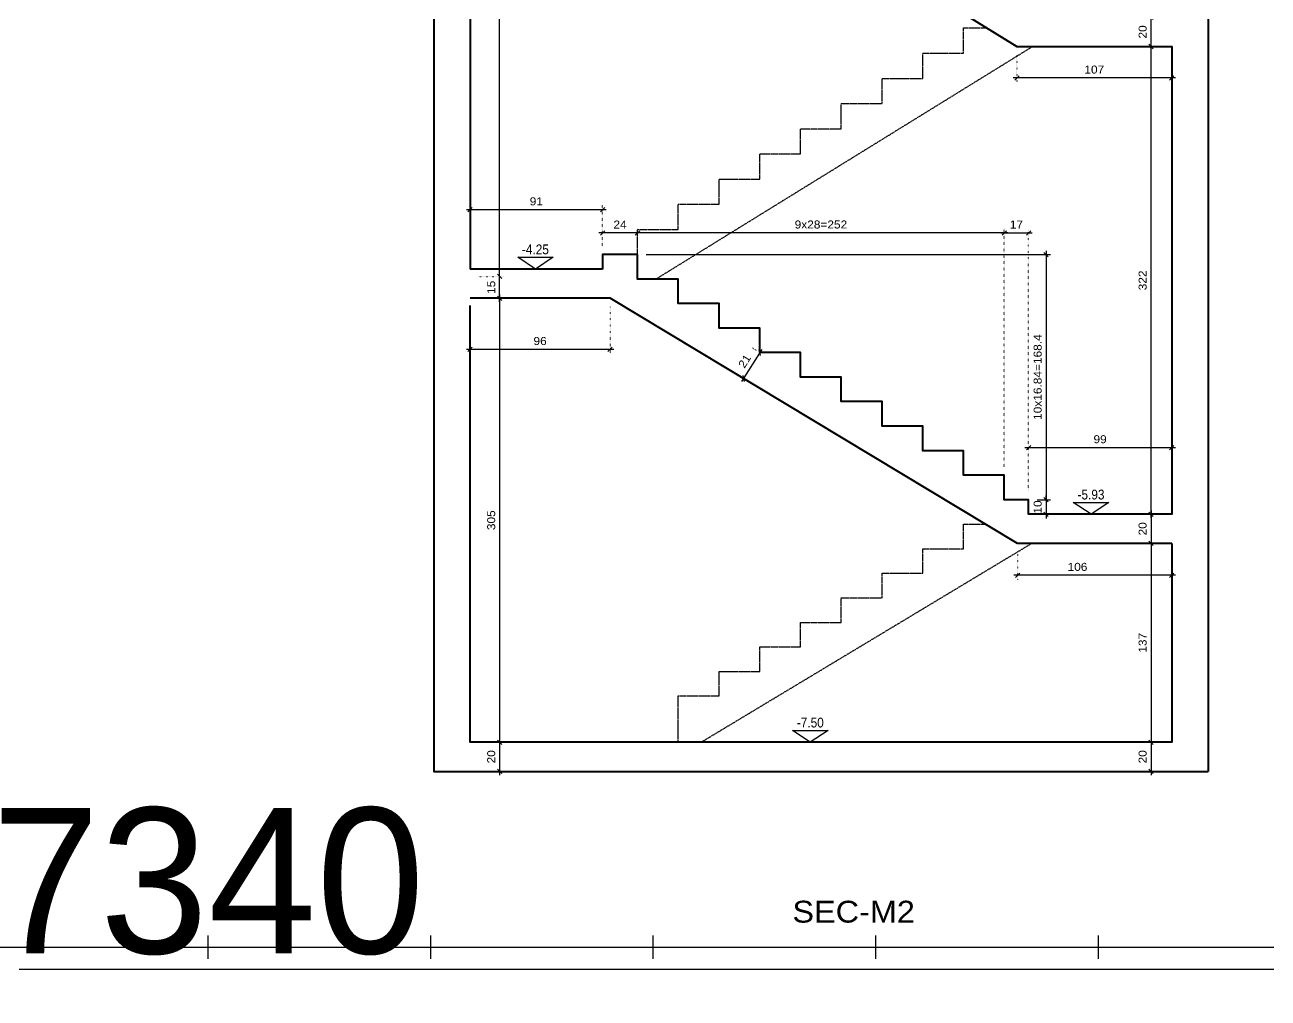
# Model space of a CAD drawing. Header units: centimetres. Extents: x 20560 to 58392, y -11023 to 7736.
# Drawn here: x 54383 to 55237, y -10987 to -10319 of the extents above; entities that cross this region are included whole.
import ezdxf
from ezdxf.enums import TextEntityAlignment as Align

# ---------------------------------------------------------------- set-up
doc = ezdxf.new("R2010")
doc.units = ezdxf.units.CM
doc.header["$LTSCALE"] = 0.5
doc.header["$MEASUREMENT"] = 0
for name, pattern in [('DASHDOT2', [0.5, 0.25, -0.125, 0, -0.125]), ('DOT', [0.25, 0, -0.25]), ('HD', [0.3, 0.2, -0.1])]:
    doc.linetypes.add(name, pattern=pattern)
doc.layers.get('DEFPOINTS').update_dxf_attribs({"color": 1})
for name, color, linetype in [('DIM', 2, 'Continuous'), ('ENG_level', 1, 'DASHDOT2'), ('IRON', 1, 'Continuous'), ('otm-text', 1, 'Continuous'), ('P-lines', 3, 'Continuous')]:
    doc.layers.add(name, color=color, linetype=linetype)
doc.layers.add('l4', color=2, linetype='HD', transparency=0.5)
doc.layers.add('W-Conc', color=3, linetype='Continuous', lineweight=40)
doc.styles.add('AUTechno', font='AUTechno')
doc.styles.add('danmm', font='danmm.shx', dxfattribs={"width": 0.9})
doc.styles.add('hebtxt', font='hebtxt-weld.shx', dxfattribs={"width": 1.11})
doc.styles.add('ROMANS', font='romans')
doc.dimstyles.new('25', dxfattribs={"dimtxt": 5.5, "dimasz": 3, "dimexe": 3, "dimexo": 6, "dimgap": 3, "dimtad": 1, "dimdec": 0, "dimrnd": 0.5, "dimtxsty": 'hebtxt', "dimblk1": 'OBLIQUE', "dimblk2": 'OBLIQUE', "dimsah": 1, "dimcen": 1, "dimdle": 2.5, "dimclre": 9, "dimclrt": 3, "dimazin": 3, "dimtfac": 1, "dimtdec": 0, "dimtix": 1, "dimtmove": 2, "dimatfit": 3, "dimldrblk": 'OBLIQUE'})
doc.dimstyles.get("Standard").update_dxf_attribs({"dimscale": 100, "dimtxt": 2.5, "dimasz": 0.01, "dimexe": 0.2, "dimexo": 1.2, "dimgap": 0.1, "dimtad": 1, "dimdec": 0, "dimrnd": 0.1, "dimtxsty": 'AUTechno', "dimblk": 'AUCircle', "dimcen": 0.2, "dimse1": 1, "dimse2": 1, "dimclrd": 256, "dimclrt": 256, "dimadec": 1, "dimazin": 3, "dimtfac": 1, "dimtdec": 0, "dimtmove": 2, "dimatfit": 3, "dimldrblk": 'AUArrowL', "dimlwd": -1})

# ---------------------------------------------------------------- blocks, each defined once
blk = doc.blocks.new('MF1')
blk.add_lwpolyline([(30, 20), (0, 0), (-30, 20)], close=True)
at = {"style": 'ROMANS'}
blk.add_attdef('0', text='', height=6, dxfattribs=at).set_placement((0, 25), align=Align.CENTER)
blk = doc.blocks.new('_OBLIQUE')
at = {"color": 0, "linetype": 'ByBlock'}
blk.add_line((-0.5, -0.5), (0.5, 0.5), dxfattribs=at)
blk = doc.blocks.new('*D5650')
at = {"layer": 'DEFPOINTS', "color": 0, "ltscale": 5, "transparency": 16777216}
for p in [(55151.69, -10333.43), (55156.72, -10333.43), (55152.89, -10654.73)]:
    blk.add_point(p, dxfattribs=at)
at = {"layer": 'DIM', "color": 0, "lineweight": -2, "ltscale": 5, "transparency": 16777216}
blk.add_line((55156.72, -10657.23), (55156.72, -10330.93), dxfattribs=at)
at = {"layer": 'DIM', "color": 9, "linetype": 'DOT', "lineweight": -2, "ltscale": 5, "transparency": 16777216}
for p, q in [((55157.69, -10333.43), (55159.72, -10333.43)), ((55158.89, -10654.73), (55159.72, -10654.73))]:
    blk.add_line(p, q, dxfattribs=at)
at = {"layer": 'DIM', "color": 0, "lineweight": -2, "ltscale": 5, "transparency": 16777216, "xscale": 3, "yscale": 3, "zscale": 3}
for p, rotation in [((55156.72, -10333.43), 90), ((55156.72, -10654.73), 270)]:
    blk.add_blockref('_OBLIQUE', p, dxfattribs=dict(at, rotation=rotation))
at = {"layer": 'DIM', "color": 3, "ltscale": 5, "transparency": 16777216, "insert": (55150.97, -10494.08), "char_height": 5.5, "attachment_point": 5, "rotation": 90, "style": 'hebtxt'}
blk.add_mtext('\\A1;322', dxfattribs=at)
blk = doc.blocks.new('*D5651')
at = {"layer": 'DEFPOINTS', "color": 0, "ltscale": 5, "transparency": 16777216}
for p in [(55152.05, -10313.43), (55156.72, -10313.43), (55151.69, -10333.43)]:
    blk.add_point(p, dxfattribs=at)
at = {"layer": 'DIM', "color": 0, "lineweight": -2, "ltscale": 5, "transparency": 16777216}
blk.add_line((55156.72, -10335.93), (55156.72, -10310.93), dxfattribs=at)
at = {"layer": 'DIM', "color": 9, "linetype": 'DOT', "lineweight": -2, "ltscale": 5, "transparency": 16777216}
for p, q in [((55158.05, -10313.43), (55159.72, -10313.43)), ((55157.69, -10333.43), (55159.72, -10333.43))]:
    blk.add_line(p, q, dxfattribs=at)
at = {"layer": 'DIM', "color": 0, "lineweight": -2, "ltscale": 5, "transparency": 16777216, "xscale": 3, "yscale": 3, "zscale": 3}
for p, rotation in [((55156.72, -10313.43), 90), ((55156.72, -10333.43), 270)]:
    blk.add_blockref('_OBLIQUE', p, dxfattribs=dict(at, rotation=rotation))
at = {"layer": 'DIM', "color": 3, "ltscale": 5, "transparency": 16777216, "insert": (55150.97, -10323.43), "char_height": 5.5, "attachment_point": 5, "rotation": 90, "style": 'hebtxt'}
blk.add_mtext('\\A1;20', dxfattribs=at)
blk = doc.blocks.new('*D5658')
at = {"layer": 'DEFPOINTS', "color": 0, "ltscale": 5, "transparency": 16777216}
for p in [(55065.07, -10674.73), (55170.93, -10674.73), (55065.07, -10696.66)]:
    blk.add_point(p, dxfattribs=at)
at = {"layer": 'DIM', "color": 9, "linetype": 'DOT', "lineweight": -2, "ltscale": 5, "transparency": 16777216}
for p, q in [((55065.07, -10680.73), (55065.07, -10699.66)), ((55170.93, -10680.73), (55170.93, -10699.66))]:
    blk.add_line(p, q, dxfattribs=at)
at = {"layer": 'DIM', "color": 0, "lineweight": -2, "ltscale": 5, "transparency": 16777216}
blk.add_line((55173.43, -10696.66), (55062.57, -10696.66), dxfattribs=at)
at = {"layer": 'DIM', "color": 0, "lineweight": -2, "ltscale": 5, "transparency": 16777216, "xscale": 3, "yscale": 3, "zscale": 3, "rotation": 180}
blk.add_blockref('_OBLIQUE', (55065.07, -10696.66), dxfattribs=at)
at = {"layer": 'DIM', "color": 0, "lineweight": -2, "ltscale": 5, "transparency": 16777216, "xscale": 3, "yscale": 3, "zscale": 3}
blk.add_blockref('_OBLIQUE', (55170.93, -10696.66), dxfattribs=at)
at = {"layer": 'DIM', "color": 3, "ltscale": 5, "transparency": 16777216, "insert": (55106.2, -10690.91), "char_height": 5.5, "attachment_point": 5, "style": 'hebtxt'}
blk.add_mtext('\\A1;106', dxfattribs=at)
blk = doc.blocks.new('*D5725')
at = {"layer": 'DEFPOINTS', "color": 0, "ltscale": 5, "transparency": 16777216}
for p in [(54688.93, -10511.33), (54785.07, -10506.33, 0), (54688.93, -10541.5)]:
    blk.add_point(p, dxfattribs=at)
at = {"layer": 'DIM', "color": 9, "linetype": 'DOT', "lineweight": -2, "ltscale": 5, "transparency": 16777216}
for p, q in [((54785.07, -10512.33), (54785.07, -10544.5)), ((54688.93, -10517.33), (54688.93, -10544.5))]:
    blk.add_line(p, q, dxfattribs=at)
at = {"layer": 'DIM', "color": 0, "lineweight": -2, "ltscale": 5, "transparency": 16777216}
blk.add_line((54787.57, -10541.5), (54686.43, -10541.5), dxfattribs=at)
at = {"layer": 'DIM', "color": 0, "lineweight": -2, "ltscale": 5, "transparency": 16777216, "xscale": 3, "yscale": 3, "zscale": 3, "rotation": 180}
blk.add_blockref('_OBLIQUE', (54688.93, -10541.5), dxfattribs=at)
at = {"layer": 'DIM', "color": 0, "lineweight": -2, "ltscale": 5, "transparency": 16777216, "xscale": 3, "yscale": 3, "zscale": 3}
blk.add_blockref('_OBLIQUE', (54785.07, -10541.5), dxfattribs=at)
at = {"layer": 'DIM', "color": 3, "ltscale": 5, "transparency": 16777216, "insert": (54737, -10535.75), "char_height": 5.5, "attachment_point": 5, "style": 'hebtxt'}
blk.add_mtext('\\A1;96', dxfattribs=at)
blk = doc.blocks.new('*D5659')
at = {"layer": 'DEFPOINTS', "color": 0, "ltscale": 5, "transparency": 16777216}
for p in [(55064.54, -10333.43), (55170.93, -10333.43), (55064.54, -10355.06)]:
    blk.add_point(p, dxfattribs=at)
at = {"layer": 'DIM', "color": 9, "linetype": 'DOT', "lineweight": -2, "ltscale": 5, "transparency": 16777216}
for p, q in [((55064.54, -10339.43), (55064.54, -10358.06)), ((55170.93, -10339.43), (55170.93, -10358.06))]:
    blk.add_line(p, q, dxfattribs=at)
at = {"layer": 'DIM', "color": 0, "lineweight": -2, "ltscale": 5, "transparency": 16777216}
blk.add_line((55173.43, -10355.06), (55062.04, -10355.06), dxfattribs=at)
at = {"layer": 'DIM', "color": 0, "lineweight": -2, "ltscale": 5, "transparency": 16777216, "xscale": 3, "yscale": 3, "zscale": 3, "rotation": 180}
blk.add_blockref('_OBLIQUE', (55064.54, -10355.06), dxfattribs=at)
at = {"layer": 'DIM', "color": 0, "lineweight": -2, "ltscale": 5, "transparency": 16777216, "xscale": 3, "yscale": 3, "zscale": 3}
blk.add_blockref('_OBLIQUE', (55170.93, -10355.06), dxfattribs=at)
at = {"layer": 'DIM', "color": 3, "ltscale": 5, "transparency": 16777216, "insert": (55117.74, -10349.31), "char_height": 5.5, "attachment_point": 5, "style": 'hebtxt'}
blk.add_mtext('\\A1;107', dxfattribs=at)
blk = doc.blocks.new('*D5671')
at = {"layer": 'DEFPOINTS', "color": 0, "ltscale": 5, "transparency": 16777216}
for p in [(54803.93, -10461.48), (54803.93, -10476.33), (55055.93, -10627.89)]:
    blk.add_point(p, dxfattribs=at)
at = {"layer": 'DIM', "color": 0, "lineweight": -2, "ltscale": 5, "transparency": 16777216}
blk.add_line((55058.43, -10461.48), (54801.43, -10461.48), dxfattribs=at)
at = {"layer": 'DIM', "color": 9, "linetype": 'DOT', "lineweight": -2, "ltscale": 5, "transparency": 16777216}
for p, q in [((54803.93, -10470.33), (54803.93, -10458.48)), ((55055.93, -10621.89), (55055.93, -10458.48))]:
    blk.add_line(p, q, dxfattribs=at)
at = {"layer": 'DIM', "color": 0, "lineweight": -2, "ltscale": 5, "transparency": 16777216, "xscale": 3, "yscale": 3, "zscale": 3, "rotation": 180}
blk.add_blockref('_OBLIQUE', (54803.93, -10461.48), dxfattribs=at)
at = {"layer": 'DIM', "color": 0, "lineweight": -2, "ltscale": 5, "transparency": 16777216, "xscale": 3, "yscale": 3, "zscale": 3}
blk.add_blockref('_OBLIQUE', (55055.93, -10461.48), dxfattribs=at)
at = {"layer": 'DIM', "color": 3, "ltscale": 5, "transparency": 16777216, "insert": (54929.93, -10455.73), "char_height": 5.5, "attachment_point": 5, "style": 'hebtxt'}
blk.add_mtext('\\A1;9x28=252', dxfattribs=at)
blk = doc.blocks.new('*D5672')
at = {"layer": 'DEFPOINTS', "color": 0, "ltscale": 5, "transparency": 16777216}
for p in [(55072.56, -10461.48), (55055.93, -10627.89), (55072.56, -10644.73)]:
    blk.add_point(p, dxfattribs=at)
at = {"layer": 'DIM', "color": 0, "lineweight": -2, "ltscale": 5, "transparency": 16777216}
blk.add_line((55053.43, -10461.48), (55075.06, -10461.48), dxfattribs=at)
at = {"layer": 'DIM', "color": 9, "linetype": 'DOT', "lineweight": -2, "ltscale": 5, "transparency": 16777216}
for p, q in [((55055.93, -10621.89), (55055.93, -10458.48)), ((55072.56, -10638.73), (55072.56, -10458.48))]:
    blk.add_line(p, q, dxfattribs=at)
at = {"layer": 'DIM', "color": 0, "lineweight": -2, "ltscale": 5, "transparency": 16777216, "xscale": 3, "yscale": 3, "zscale": 3, "rotation": 180}
blk.add_blockref('_OBLIQUE', (55055.93, -10461.48), dxfattribs=at)
at = {"layer": 'DIM', "color": 0, "lineweight": -2, "ltscale": 5, "transparency": 16777216, "xscale": 3, "yscale": 3, "zscale": 3}
blk.add_blockref('_OBLIQUE', (55072.56, -10461.48), dxfattribs=at)
at = {"layer": 'DIM', "color": 3, "ltscale": 5, "transparency": 16777216, "insert": (55064.24, -10455.73), "char_height": 5.5, "attachment_point": 5, "style": 'hebtxt'}
blk.add_mtext('\\A1;17', dxfattribs=at)
blk = doc.blocks.new('*D5673')
at = {"layer": 'DEFPOINTS', "color": 0, "ltscale": 5, "transparency": 16777216}
for p in [(54779.93, -10461.48), (54779.93, -10476.33, 0), (54803.93, -10476.33)]:
    blk.add_point(p, dxfattribs=at)
at = {"layer": 'DIM', "color": 0, "lineweight": -2, "ltscale": 5, "transparency": 16777216}
blk.add_line((54806.43, -10461.48), (54777.43, -10461.48), dxfattribs=at)
at = {"layer": 'DIM', "color": 9, "linetype": 'DOT', "lineweight": -2, "ltscale": 5, "transparency": 16777216}
for p, q in [((54779.93, -10470.33), (54779.93, -10458.48)), ((54803.93, -10470.33), (54803.93, -10458.48))]:
    blk.add_line(p, q, dxfattribs=at)
at = {"layer": 'DIM', "color": 0, "lineweight": -2, "ltscale": 5, "transparency": 16777216, "xscale": 3, "yscale": 3, "zscale": 3, "rotation": 180}
blk.add_blockref('_OBLIQUE', (54779.93, -10461.48), dxfattribs=at)
at = {"layer": 'DIM', "color": 0, "lineweight": -2, "ltscale": 5, "transparency": 16777216, "xscale": 3, "yscale": 3, "zscale": 3}
blk.add_blockref('_OBLIQUE', (54803.93, -10461.48), dxfattribs=at)
at = {"layer": 'DIM', "color": 3, "ltscale": 5, "transparency": 16777216, "insert": (54791.93, -10455.73), "char_height": 5.5, "attachment_point": 5, "style": 'hebtxt'}
blk.add_mtext('\\A1;24', dxfattribs=at)
blk = doc.blocks.new('*D5674')
at = {"layer": 'DEFPOINTS', "color": 0, "ltscale": 5, "transparency": 16777216}
for p in [(54803.93, -10476.33, 0), (55072.56, -10644.73), (55084.6, -10644.73)]:
    blk.add_point(p, dxfattribs=at)
at = {"layer": 'DIM', "color": 9, "lineweight": -2, "ltscale": 5, "transparency": 16777216}
for p, q in [((54809.93, -10476.33), (55087.6, -10476.33)), ((55078.56, -10644.73), (55087.6, -10644.73))]:
    blk.add_line(p, q, dxfattribs=at)
at = {"layer": 'DIM', "color": 0, "lineweight": -2, "ltscale": 5, "transparency": 16777216}
blk.add_line((55084.6, -10473.83), (55084.6, -10647.23), dxfattribs=at)
at = {"layer": 'DIM', "color": 0, "lineweight": -2, "ltscale": 5, "transparency": 16777216, "xscale": 3, "yscale": 3, "zscale": 3}
for p, rotation in [((55084.6, -10476.33), 90), ((55084.6, -10644.73), 270)]:
    blk.add_blockref('_OBLIQUE', p, dxfattribs=dict(at, rotation=rotation))
at = {"layer": 'DIM', "color": 3, "ltscale": 5, "transparency": 16777216, "insert": (55078.85, -10560.53), "char_height": 5.5, "attachment_point": 5, "rotation": 90, "style": 'hebtxt'}
blk.add_mtext('\\A1;10x16.84=168.4', dxfattribs=at)
blk = doc.blocks.new('*D5675')
at = {"layer": 'DEFPOINTS', "color": 0, "ltscale": 5, "transparency": 16777216}
for p in [(55072.56, -10644.73), (55072.56, -10654.73), (55084.6, -10654.73)]:
    blk.add_point(p, dxfattribs=at)
at = {"layer": 'DIM', "color": 0, "lineweight": -2, "ltscale": 5, "transparency": 16777216}
for p, q in [((55084.6, -10644.73), (55084.6, -10641.73)), ((55084.6, -10644.73), (55084.6, -10654.73)), ((55084.6, -10654.73), (55084.6, -10657.73))]:
    blk.add_line(p, q, dxfattribs=at)
at = {"layer": 'DIM', "color": 9, "linetype": 'DOT', "lineweight": -2, "ltscale": 5, "transparency": 16777216}
for p, q in [((55078.56, -10644.73), (55087.6, -10644.73)), ((55078.56, -10654.73), (55087.6, -10654.73))]:
    blk.add_line(p, q, dxfattribs=at)
at = {"layer": 'DIM', "color": 0, "lineweight": -2, "ltscale": 5, "transparency": 16777216, "xscale": 3, "yscale": 3, "zscale": 3}
for p, rotation in [((55084.6, -10644.73), 270), ((55084.6, -10654.73), 90)]:
    blk.add_blockref('_OBLIQUE', p, dxfattribs=dict(at, rotation=rotation))
at = {"layer": 'DIM', "color": 3, "ltscale": 5, "transparency": 16777216, "insert": (55078.85, -10649.73), "char_height": 5.5, "attachment_point": 5, "rotation": 90, "style": 'hebtxt'}
blk.add_mtext('\\A1;10', dxfattribs=at)
blk = doc.blocks.new('*D5730')
at = {"layer": 'DEFPOINTS', "color": 0, "ltscale": 5, "transparency": 16777216}
for p in [(54688.93, -10491.33, 0), (54709.2, -10491.33), (54688.93, -10506.33, 0)]:
    blk.add_point(p, dxfattribs=at)
at = {"layer": 'DIM', "color": 9, "linetype": 'DOT', "lineweight": -2, "ltscale": 5, "transparency": 16777216}
for p, q in [((54694.93, -10491.33), (54712.2, -10491.33)), ((54694.93, -10506.33), (54712.2, -10506.33))]:
    blk.add_line(p, q, dxfattribs=at)
at = {"layer": 'DIM', "color": 0, "lineweight": -2, "ltscale": 5, "transparency": 16777216}
blk.add_line((54709.2, -10508.83), (54709.2, -10488.83), dxfattribs=at)
at = {"layer": 'DIM', "color": 0, "lineweight": -2, "ltscale": 5, "transparency": 16777216, "xscale": 3, "yscale": 3, "zscale": 3}
for p, rotation in [((54709.2, -10491.33), 90), ((54709.2, -10506.33), 270)]:
    blk.add_blockref('_OBLIQUE', p, dxfattribs=dict(at, rotation=rotation))
at = {"layer": 'DIM', "color": 3, "ltscale": 5, "transparency": 16777216, "insert": (54703.45, -10498.83), "char_height": 5.5, "attachment_point": 5, "rotation": 90, "style": 'hebtxt'}
blk.add_mtext('\\A1;15', dxfattribs=at)
blk = doc.blocks.new('*D5740')
at = {"layer": 'DEFPOINTS', "color": 0, "ltscale": 5, "transparency": 16777216}
for p in [(55152.89, -10654.73), (55152.01, -10674.73, 0), (55156.72, -10674.73)]:
    blk.add_point(p, dxfattribs=at)
at = {"layer": 'DIM', "color": 0, "lineweight": -2, "ltscale": 5, "transparency": 16777216}
blk.add_line((55156.72, -10652.23), (55156.72, -10677.23), dxfattribs=at)
at = {"layer": 'DIM', "color": 9, "linetype": 'DOT', "lineweight": -2, "ltscale": 5, "transparency": 16777216}
for p, q in [((55158.89, -10654.73), (55159.72, -10654.73)), ((55158.01, -10674.73), (55159.72, -10674.73))]:
    blk.add_line(p, q, dxfattribs=at)
at = {"layer": 'DIM', "color": 0, "lineweight": -2, "ltscale": 5, "transparency": 16777216, "xscale": 3, "yscale": 3, "zscale": 3}
for p, rotation in [((55156.72, -10654.73), 90), ((55156.72, -10674.73), 270)]:
    blk.add_blockref('_OBLIQUE', p, dxfattribs=dict(at, rotation=rotation))
at = {"layer": 'DIM', "color": 3, "ltscale": 5, "transparency": 16777216, "insert": (55150.97, -10664.73), "char_height": 5.5, "attachment_point": 5, "rotation": 90, "style": 'hebtxt'}
blk.add_mtext('\\A1;20', dxfattribs=at)
blk = doc.blocks.new('*D5741')
at = {"layer": 'DEFPOINTS', "color": 0, "ltscale": 5, "transparency": 16777216}
for p in [(55152.01, -10674.73, 0), (55122.76, -10811.33), (55156.72, -10811.33)]:
    blk.add_point(p, dxfattribs=at)
at = {"layer": 'DIM', "color": 0, "lineweight": -2, "ltscale": 5, "transparency": 16777216}
blk.add_line((55156.72, -10672.23), (55156.72, -10813.83), dxfattribs=at)
at = {"layer": 'DIM', "color": 9, "linetype": 'DOT', "lineweight": -2, "ltscale": 5, "transparency": 16777216}
for p, q in [((55158.01, -10674.73), (55159.72, -10674.73)), ((55128.76, -10811.33), (55159.72, -10811.33))]:
    blk.add_line(p, q, dxfattribs=at)
at = {"layer": 'DIM', "color": 0, "lineweight": -2, "ltscale": 5, "transparency": 16777216, "xscale": 3, "yscale": 3, "zscale": 3}
for p, rotation in [((55156.72, -10674.73), 90), ((55156.72, -10811.33), 270)]:
    blk.add_blockref('_OBLIQUE', p, dxfattribs=dict(at, rotation=rotation))
at = {"layer": 'DIM', "color": 3, "ltscale": 5, "transparency": 16777216, "insert": (55150.97, -10743.03), "char_height": 5.5, "attachment_point": 5, "rotation": 90, "style": 'hebtxt'}
blk.add_mtext('\\A1;137', dxfattribs=at)
blk = doc.blocks.new('*D5742')
at = {"layer": 'DEFPOINTS', "color": 0, "ltscale": 5, "transparency": 16777216}
for p in [(55122.76, -10811.33), (55124.3, -10831.33), (55156.72, -10831.33)]:
    blk.add_point(p, dxfattribs=at)
at = {"layer": 'DIM', "color": 9, "linetype": 'DOT', "lineweight": -2, "ltscale": 5, "transparency": 16777216}
for p, q in [((55128.76, -10811.33), (55159.72, -10811.33)), ((55130.3, -10831.33), (55159.72, -10831.33))]:
    blk.add_line(p, q, dxfattribs=at)
at = {"layer": 'DIM', "color": 0, "lineweight": -2, "ltscale": 5, "transparency": 16777216}
blk.add_line((55156.72, -10808.83), (55156.72, -10833.83), dxfattribs=at)
at = {"layer": 'DIM', "color": 0, "lineweight": -2, "ltscale": 5, "transparency": 16777216, "xscale": 3, "yscale": 3, "zscale": 3}
for p, rotation in [((55156.72, -10811.33), 90), ((55156.72, -10831.33), 270)]:
    blk.add_blockref('_OBLIQUE', p, dxfattribs=dict(at, rotation=rotation))
at = {"layer": 'DIM', "color": 3, "ltscale": 5, "transparency": 16777216, "insert": (55150.97, -10821.33), "char_height": 5.5, "attachment_point": 5, "rotation": 90, "style": 'hebtxt'}
blk.add_mtext('\\A1;20', dxfattribs=at)
blk = doc.blocks.new('*D5743')
at = {"layer": 'DEFPOINTS', "color": 0, "ltscale": 5, "transparency": 16777216}
for p in [(54688.93, -10506.33, 0), (54688.93, -10811.33), (54709.2, -10811.33)]:
    blk.add_point(p, dxfattribs=at)
at = {"layer": 'DIM', "color": 0, "lineweight": -2, "ltscale": 5, "transparency": 16777216}
blk.add_line((54709.2, -10503.83), (54709.2, -10813.83), dxfattribs=at)
at = {"layer": 'DIM', "color": 9, "linetype": 'DOT', "lineweight": -2, "ltscale": 5, "transparency": 16777216}
for p, q in [((54694.93, -10506.33), (54712.2, -10506.33)), ((54694.93, -10811.33), (54712.2, -10811.33))]:
    blk.add_line(p, q, dxfattribs=at)
at = {"layer": 'DIM', "color": 0, "lineweight": -2, "ltscale": 5, "transparency": 16777216, "xscale": 3, "yscale": 3, "zscale": 3}
for p, rotation in [((54709.2, -10506.33), 90), ((54709.2, -10811.33), 270)]:
    blk.add_blockref('_OBLIQUE', p, dxfattribs=dict(at, rotation=rotation))
at = {"layer": 'DIM', "color": 3, "ltscale": 5, "transparency": 16777216, "insert": (54703.45, -10658.83), "char_height": 5.5, "attachment_point": 5, "rotation": 90, "style": 'hebtxt'}
blk.add_mtext('\\A1;305', dxfattribs=at)
blk = doc.blocks.new('*D5744')
at = {"layer": 'DEFPOINTS', "color": 0, "ltscale": 5, "transparency": 16777216}
for p in [(54688.93, -10811.33), (54702.7, -10831.33), (54709.2, -10831.33)]:
    blk.add_point(p, dxfattribs=at)
at = {"layer": 'DIM', "color": 9, "linetype": 'DOT', "lineweight": -2, "ltscale": 5, "transparency": 16777216}
for p, q in [((54694.93, -10811.33), (54712.2, -10811.33)), ((54708.7, -10831.33), (54712.2, -10831.33))]:
    blk.add_line(p, q, dxfattribs=at)
at = {"layer": 'DIM', "color": 0, "lineweight": -2, "ltscale": 5, "transparency": 16777216}
blk.add_line((54709.2, -10808.83), (54709.2, -10833.83), dxfattribs=at)
at = {"layer": 'DIM', "color": 0, "lineweight": -2, "ltscale": 5, "transparency": 16777216, "xscale": 3, "yscale": 3, "zscale": 3}
for p, rotation in [((54709.2, -10811.33), 90), ((54709.2, -10831.33), 270)]:
    blk.add_blockref('_OBLIQUE', p, dxfattribs=dict(at, rotation=rotation))
at = {"layer": 'DIM', "color": 3, "ltscale": 5, "transparency": 16777216, "insert": (54703.45, -10821.33), "char_height": 5.5, "attachment_point": 5, "rotation": 90, "style": 'hebtxt'}
blk.add_mtext('\\A1;20', dxfattribs=at)
blk = doc.blocks.new('*D5747')
at = {"layer": 'DEFPOINTS', "color": 0, "ltscale": 5, "transparency": 16777216}
for p in [(54688.93, -10121.33, 0), (54709.2, -10121.33), (54688.93, -10491.33, 0)]:
    blk.add_point(p, dxfattribs=at)
at = {"layer": 'DIM', "color": 9, "linetype": 'DOT', "lineweight": -2, "ltscale": 5, "transparency": 16777216}
for p, q in [((54694.93, -10121.33), (54712.2, -10121.33)), ((54694.93, -10491.33), (54712.2, -10491.33))]:
    blk.add_line(p, q, dxfattribs=at)
at = {"layer": 'DIM', "color": 0, "lineweight": -2, "ltscale": 5, "transparency": 16777216}
blk.add_line((54709.2, -10493.83), (54709.2, -10118.83), dxfattribs=at)
at = {"layer": 'DIM', "color": 0, "lineweight": -2, "ltscale": 5, "transparency": 16777216, "xscale": 3, "yscale": 3, "zscale": 3}
for p, rotation in [((54709.2, -10121.33), 90), ((54709.2, -10491.33), 270)]:
    blk.add_blockref('_OBLIQUE', p, dxfattribs=dict(at, rotation=rotation))
at = {"layer": 'DIM', "color": 3, "ltscale": 5, "transparency": 16777216, "insert": (54703.45, -10306.33), "char_height": 5.5, "attachment_point": 5, "rotation": 90, "style": 'hebtxt'}
blk.add_mtext('\\A1;370', dxfattribs=at)
blk = doc.blocks.new('*D5751')
at = {"layer": 'DEFPOINTS', "color": 0, "ltscale": 5, "transparency": 16777216}
for p in [(55170.93, -10608.98), (55072.56, -10644.73, 0), (55170.93, -10644.73, 0)]:
    blk.add_point(p, dxfattribs=at)
at = {"layer": 'DIM', "color": 9, "linetype": 'DOT', "lineweight": -2, "ltscale": 5, "transparency": 16777216}
for p, q in [((55072.56, -10638.73), (55072.56, -10605.98)), ((55170.93, -10638.73), (55170.93, -10605.98))]:
    blk.add_line(p, q, dxfattribs=at)
at = {"layer": 'DIM', "color": 0, "lineweight": -2, "ltscale": 5, "transparency": 16777216}
blk.add_line((55070.06, -10608.98), (55173.43, -10608.98), dxfattribs=at)
at = {"layer": 'DIM', "color": 0, "lineweight": -2, "ltscale": 5, "transparency": 16777216, "xscale": 3, "yscale": 3, "zscale": 3, "rotation": 180}
blk.add_blockref('_OBLIQUE', (55072.56, -10608.98), dxfattribs=at)
at = {"layer": 'DIM', "color": 0, "lineweight": -2, "ltscale": 5, "transparency": 16777216, "xscale": 3, "yscale": 3, "zscale": 3}
blk.add_blockref('_OBLIQUE', (55170.93, -10608.98), dxfattribs=at)
at = {"layer": 'DIM', "color": 3, "ltscale": 5, "transparency": 16777216, "insert": (55121.74, -10603.23), "char_height": 5.5, "attachment_point": 5, "style": 'hebtxt'}
blk.add_mtext('\\A1;99', dxfattribs=at)
blk = doc.blocks.new('*D5753')
at = {"layer": 'DEFPOINTS', "color": 0, "ltscale": 5, "transparency": 16777216}
for p in [(54688.93, -10445.59), (54688.93, -10458.83, 0), (54779.93, -10476.33, 0)]:
    blk.add_point(p, dxfattribs=at)
at = {"layer": 'DIM', "color": 0, "lineweight": -2, "ltscale": 5, "transparency": 16777216}
blk.add_line((54782.43, -10445.59), (54686.43, -10445.59), dxfattribs=at)
at = {"layer": 'DIM', "color": 9, "linetype": 'DOT', "lineweight": -2, "ltscale": 5, "transparency": 16777216}
for p, q in [((54688.93, -10452.83), (54688.93, -10442.59)), ((54779.93, -10470.33), (54779.93, -10442.59))]:
    blk.add_line(p, q, dxfattribs=at)
at = {"layer": 'DIM', "color": 0, "lineweight": -2, "ltscale": 5, "transparency": 16777216, "xscale": 3, "yscale": 3, "zscale": 3, "rotation": 180}
blk.add_blockref('_OBLIQUE', (54688.93, -10445.59), dxfattribs=at)
at = {"layer": 'DIM', "color": 0, "lineweight": -2, "ltscale": 5, "transparency": 16777216, "xscale": 3, "yscale": 3, "zscale": 3}
blk.add_blockref('_OBLIQUE', (54779.93, -10445.59), dxfattribs=at)
at = {"layer": 'DIM', "color": 3, "ltscale": 5, "transparency": 16777216, "insert": (54734.43, -10439.84), "char_height": 5.5, "attachment_point": 5, "style": 'hebtxt'}
blk.add_mtext('\\A1;91', dxfattribs=at)
blk = doc.blocks.new('*D5723')
at = {"layer": 'DEFPOINTS', "color": 0, "ltscale": 5, "transparency": 16777216}
for p in [(54887.93, -10543.69, 0.01), (54876.8, -10561.5, 0.01), (54876.8, -10561.5)]:
    blk.add_point(p, dxfattribs=at)
at = {"layer": 'DIM', "color": 0, "lineweight": -2, "ltscale": 5, "transparency": 16777216}
blk.add_line((54889.25, -10541.57), (54875.47, -10563.62), dxfattribs=at)
at = {"layer": 'DIM', "color": 9, "linetype": 'DOT', "lineweight": -2, "ltscale": 5, "transparency": 16777216}
for p, q in [((54882.84, -10540.51), (54885.39, -10542.1)), ((54871.71, -10558.32), (54874.26, -10559.91))]:
    blk.add_line(p, q, dxfattribs=at)
at = {"layer": 'DIM', "color": 0, "lineweight": -2, "ltscale": 5, "transparency": 16777216, "xscale": 3, "yscale": 3, "zscale": 3}
for p, rotation in [((54887.93, -10543.69), 57.99461679191489), ((54876.8, -10561.5), 237.9946167919149)]:
    blk.add_blockref('_OBLIQUE', p, dxfattribs=dict(at, rotation=rotation))
at = {"layer": 'DIM', "color": 3, "ltscale": 5, "transparency": 16777216, "insert": (54877.49, -10549.55), "char_height": 5.5, "attachment_point": 5, "rotation": 57.99462, "style": 'hebtxt'}
blk.add_mtext('\\A1;21', dxfattribs=at)
blk = doc.blocks.new('AUCircle')
blk.add_line((0, -20), (0, 20))
blk.add_circle((0, 0), 4)
blk = doc.blocks.new('*D1')
blk.add_line((50839.71, -10967.09), (58178.12, -10967.09))
at = {"layer": 'Defpoints'}
for p in [(50838.71, -10927.09), (58179.12, -10927.09), (50838.71, -10967.09)]:
    blk.add_point(p, dxfattribs=at)
at = {"layer": 'DIM', "rotation": 180}
blk.add_blockref('AUCircle', (50838.71, -10967.09), dxfattribs=at)
at = {"layer": 'DIM'}
blk.add_blockref('AUCircle', (58179.12, -10967.09), dxfattribs=at)
at = {"layer": 'DIM', "insert": (54508.92, -10907.09), "char_height": 100, "attachment_point": 5, "style": 'AUTechno'}
blk.add_mtext('7340', dxfattribs=at)
blk = doc.blocks.new('AUArrowL')
blk.add_lwpolyline([(0, 0, 6, 0, 0), (15, 0, 0, 0, 0)], format="xyseb")

msp = doc.modelspace()

# ---------------------------------------------------------------- linework, layer by layer
at = {"layer": 'IRON', "color": 1}
for p, q in [((54508.917, -10960.089), (54508.917, -10944.089)), ((54661.842, -10960.089), (54661.842, -10944.089)), ((54814.767, -10960.089), (54814.767, -10944.089)), ((54967.692, -10960.089), (54967.692, -10944.089)), ((55120.618, -10960.089), (55120.618, -10944.089)), ((50838.709, -10952.089), (58179.124, -10952.089))]:
    msp.add_line(p, q, dxfattribs=at)
at = {"layer": 'l4', "ltscale": 5}
for p, q in [((54816.628, -10493.173, 0.009), (55075.316, -10333.433, 0.009)), ((55074.86, -10674.733, 0.009), (54847.734, -10811.333, 0.009))]:
    msp.add_line(p, q, dxfattribs=at)
at = {"layer": 'l4', "ltscale": 5, "elevation": 0.009}
for points in [[(54803.93, -10476.333), (54803.93, -10459.043), (54831.93, -10459.043), (54831.93, -10441.753), (54859.93, -10441.753), (54859.93, -10424.463), (54887.93, -10424.463), (54887.93, -10407.173), (54915.93, -10407.173), (54915.93, -10389.883), (54943.93, -10389.883), (54943.93, -10372.593), (54971.93, -10372.593), (54971.93, -10355.303), (54999.93, -10355.303), (54999.93, -10338.013), (55027.93, -10338.013), (55027.93, -10320.723), (55043.96, -10320.723)], [(54831.93, -10811.333), (54831.93, -10779.493), (54859.93, -10779.493), (54859.93, -10762.653), (54887.93, -10762.653), (54887.93, -10745.813), (54915.93, -10745.813), (54915.93, -10728.973), (54943.93, -10728.973), (54943.93, -10712.133), (54971.93, -10712.133), (54971.93, -10695.293), (54999.93, -10695.293), (54999.93, -10678.453), (55027.93, -10678.453), (55027.93, -10661.613), (55043.251, -10661.613)]]:
    msp.add_lwpolyline(points, dxfattribs=at)
at = {"layer": 'W-Conc'}
for p, q in [((54688.93, -10121.333, 0.009), (54688.93, -10486.333, 0.01)), ((54779.93, -10486.333, 0.009), (54688.93, -10486.333, 0.01)), ((54785.066, -10506.333, 0.01), (54688.93, -10506.333, 0.01)), ((55065.066, -10674.733, 0.009), (54785.066, -10506.333, 0.01)), ((55170.93, -10674.733, 0.009), (55065.066, -10674.733, 0.009))]:
    msp.add_line(p, q, dxfattribs=at)
at = {"layer": 'W-Conc', "elevation": 0.009}
for points in [[(55195.93, -8991.754), (55195.93, -9061.333), (55195.93, -9361.333), (55195.93, -10831.333)], [(54663.93, -10121.333), (54663.93, -10831.333), (55195.93, -10831.333)], [(54721.062, -10121.333), (55064.543, -10333.433), (55170.93, -10333.433), (55170.93, -10654.733), (55072.557, -10654.733), (55072.557, -10644.733), (55055.93, -10644.733), (55055.93, -10627.893), (55027.93, -10627.893), (55027.93, -10611.053), (54999.93, -10611.053), (54999.93, -10594.213), (54971.93, -10594.213), (54971.93, -10577.373), (54943.93, -10577.373), (54943.93, -10560.533), (54915.93, -10560.533), (54915.93, -10543.693), (54887.93, -10543.693), (54887.93, -10526.853), (54859.93, -10526.853), (54859.93, -10510.013), (54831.93, -10510.013), (54831.93, -10493.173), (54803.93, -10493.173), (54803.93, -10476.333)], [(54803.93, -10476.333), (54779.93, -10476.333), (54779.93, -10486.333)], [(55170.93, -10674.733), (55170.93, -10811.333), (54688.93, -10811.333), (54688.93, -10511.333)]]:
    msp.add_lwpolyline(points, dxfattribs=at)

# ---------------------------------------------------------------- block references
at = {"layer": 'P-lines', "color": 3}
ref = msp.add_blockref('MF1', (54733.798, -10486.333, 0.009), dxfattribs=dict(at, xscale=0.4065600000089035, yscale=0.4065600000089035, zscale=0.4065600000089035))
ref.add_attrib('-3.25', '-4.25', dxfattribs={"layer": 'otm-text', "height": 6.75, "style": 'danmm', "width": 0.9}).set_placement((54733.798, -10476.169, 0.009), align=Align.CENTER)
ref = msp.add_blockref('MF1', (55115.488, -10654.733, 0.009), dxfattribs=dict(at, xscale=0.4065600000089035, yscale=0.4065600000089035, zscale=0.4065600000089035))
ref.add_attrib('-3.25', '-5.93', dxfattribs={"layer": 'otm-text', "height": 6.75, "style": 'danmm', "width": 0.9}).set_placement((55115.488, -10644.569, 0.009), align=Align.CENTER)
ref = msp.add_blockref('MF1', (54922.635, -10811.333, 0.009), dxfattribs=dict(at, xscale=0.4065600000089035, yscale=0.4065600000089035, zscale=0.4065600000089035))
ref.add_attrib('-3.25', '-7.50', dxfattribs={"layer": 'otm-text', "height": 6.75, "style": 'danmm', "width": 0.9}).set_placement((54922.635, -10801.169, 0.009), align=Align.CENTER)

# ---------------------------------------------------------------- texts
at = {"layer": 'ENG_level', "color": 7, "style": 'hebtxt', "width": 1.11}
msp.add_text('SEC-M2', height=15, rotation=0.000001, dxfattribs=at).set_placement((54994.483, -10935.207, 0.009), align=Align.RIGHT)

# ---------------------------------------------------------------- dimensions: what is measured, and where the dimension line sits
at = {"layer": 'DIM', "ltscale": 5}
for base, p1, p2, angle, picture, middle in [((54709.203, -10121.333, 0.009), (54688.93, -10491.333, 0.01), (54688.93, -10121.333, 0.009), 90, '*D5747', (54703.453, -10306.333, 0.009)), ((55156.716, -10313.433, 0.009), (55151.689, -10333.433, 0.009), (55152.047, -10313.433, 0.009), 90, '*D5651', (55150.966, -10323.433, 0.009)), ((55064.543, -10355.058, 0.009), (55170.93, -10333.433, 0.009), (55064.543, -10333.433, 0.009), 180, '*D5659', (55117.736, -10349.308, 0.009)), ((55156.716, -10333.433, 0.009), (55152.892, -10654.733, 0.009), (55151.689, -10333.433, 0.009), 90, '*D5650', (55150.966, -10494.083, 0.009)), ((54688.93, -10445.591, 0.009), (54779.93, -10476.333, 0.009), (54688.93, -10458.826, 0.01), 180, '*D5753', (54734.43, -10439.841, 0.009)), ((54779.93, -10461.482, 0.009), (54803.93, -10476.333, 0.009), (54779.93, -10476.333, 0.009), 180, '*D5673', (54791.93, -10455.732, 0.009)), ((55072.557, -10461.482, 0.009), (55055.93, -10627.893, 0.009), (55072.557, -10644.733, 0.009), 180, '*D5672', (55064.243, -10455.732, 0.009)), ((54709.203, -10491.333, 0.009), (54688.93, -10506.333, 0.01), (54688.93, -10491.333, 0.01), 90, '*D5730', (54703.453, -10498.833, 0.009)), ((54709.203, -10811.333, 0.009), (54688.93, -10506.333, 0.01), (54688.93, -10811.333, 0.009), 90, '*D5743', (54703.453, -10658.833, 0.009)), ((54688.93, -10541.497, 0.009), (54785.066, -10506.333, 0.01), (54688.93, -10511.333, 0.009), 180, '*D5725', (54736.998, -10535.747, 0.009)), ((55170.93, -10608.979, 0.009), (55072.557, -10644.733, 0.009), (55170.93, -10644.733, 0.009), 180, '*D5751', (55121.743, -10603.229, 0.009)), ((55084.598, -10654.733, 0.009), (55072.557, -10644.733, 0.009), (55072.557, -10654.733, 0.009), 90, '*D5675', (55078.848, -10649.733, 0.009)), ((55156.716, -10674.733, 0.009), (55152.892, -10654.733, 0.009), (55152.012, -10674.733, 0.009), 90, '*D5740', (55150.966, -10664.733, 0.009)), ((55156.716, -10811.333, 0.009), (55152.012, -10674.733, 0.009), (55122.764, -10811.333, 0.009), 90, '*D5741', (55150.966, -10743.033, 0.009)), ((54709.203, -10831.333, 0.009), (54688.93, -10811.333, 0.009), (54702.698, -10831.333, 0.009), 90, '*D5744', (54703.453, -10821.333, 0.009)), ((55156.716, -10831.333, 0.009), (55122.764, -10811.333, 0.009), (55124.295, -10831.333, 0.009), 90, '*D5742', (55150.966, -10821.333, 0.009))]:
    dim = msp.add_linear_dim(base=base, p1=p1, p2=p2, angle=angle, dimstyle='25', dxfattribs=at)
    dim.commit()
    dim.dimension.update_dxf_attribs({"geometry": picture, "text_midpoint": middle})
dim = msp.add_linear_dim(base=(54803.93, -10461.482, 0.009), p1=(55055.93, -10627.893, 0.009), p2=(54803.93, -10476.333, 0.009), angle=180, text='9x28=<>', dimstyle='25', dxfattribs=at)
dim.commit()
dim.dimension.update_dxf_attribs({"geometry": '*D5671', "text_midpoint": (54929.93, -10455.732, 0.009)})
dim = msp.add_linear_dim(base=(55084.598, -10644.733, 0.009), p1=(54803.93, -10476.333, 0.009), p2=(55072.557, -10644.733, 0.009), angle=90, text='10x16.84=<>', dimstyle='25', override={"dimdec": 2, "dimrnd": 0}, dxfattribs=at)
dim.commit()
dim.dimension.update_dxf_attribs({"geometry": '*D5674', "text_midpoint": (55078.848, -10560.533, 0.009)})
dim = msp.add_aligned_dim(p1=(54887.93, -10543.693, 0.019), p2=(54876.8, -10561.501, 0.019), distance=0, dimstyle='25', dxfattribs=at)
dim.commit()
dim.dimension.update_dxf_attribs({"geometry": '*D5723', "text_midpoint": (54877.489, -10549.55, 0.009)})
dim = msp.add_linear_dim(base=(55065.066, -10696.662, 0.009), p1=(55170.93, -10674.733, 0.009), p2=(55065.066, -10674.733, 0.009), angle=180, dimstyle='25', dxfattribs=at)
dim.commit()
dim.dimension.update_dxf_attribs({"geometry": '*D5658', "text_midpoint": (55106.201, -10690.912, 0.009), "dimtype": 160})
at = {"layer": 'DIM', "color": 2}
dim = msp.add_linear_dim(base=(50838.709, -10967.089), p1=(50838.709, -10927.089), p2=(58179.124, -10927.089), dimstyle='Standard', dxfattribs=at)
dim.commit()
dim.dimension.update_dxf_attribs({"geometry": '*D1', "text_midpoint": (54508.917, -10907.089)})

doc.saveas('drawing.dxf')
